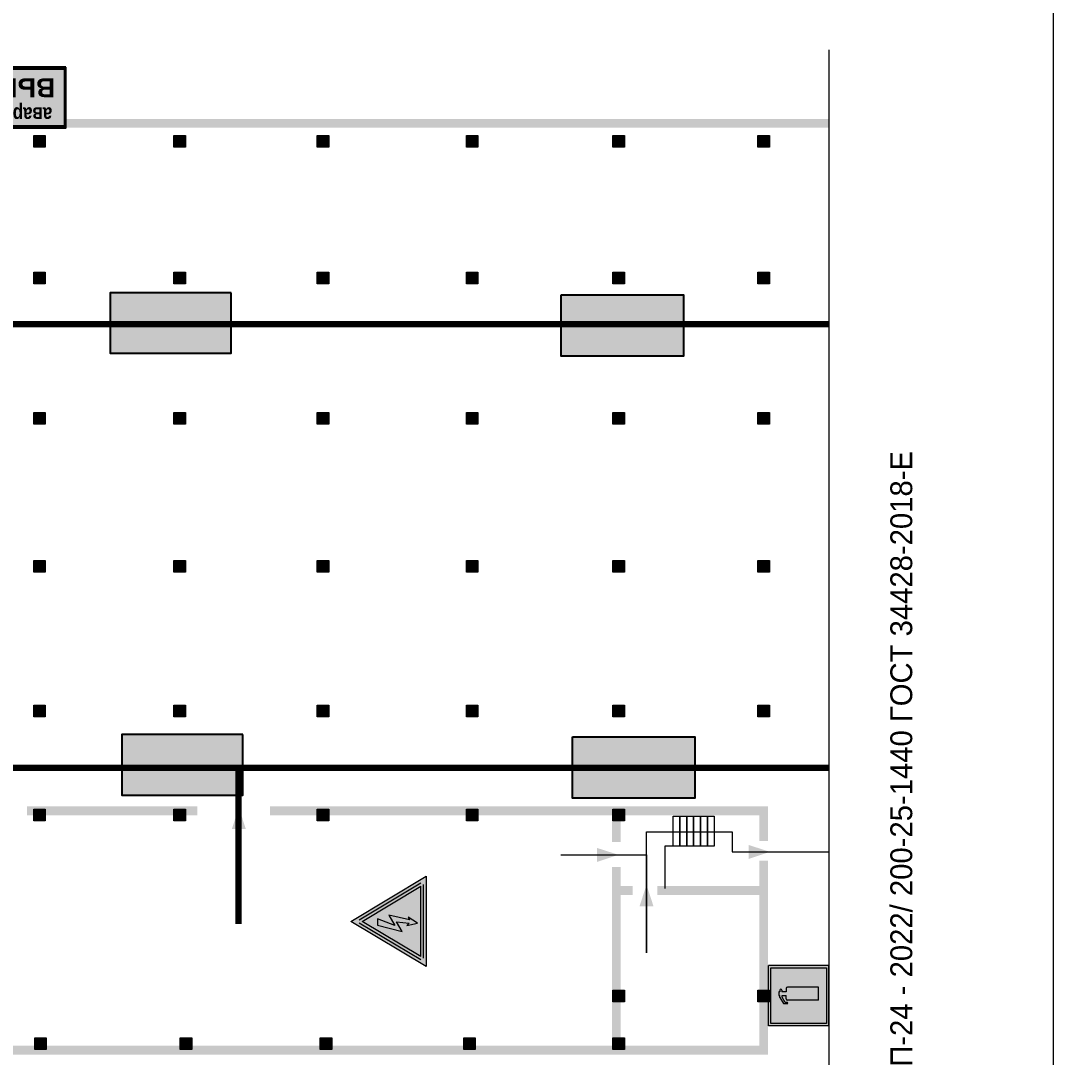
# Model space of a CAD drawing. Header units: millimetres. Extents: x 13810 to 67229, y 12374 to 21950.
# Drawn here: x 27744.4 to 27876.6, y 14650.1 to 14782.8 of the extents above; entities that cross this region are included whole.
import ezdxf

# ---------------------------------------------------------------- set-up
doc = ezdxf.new("R2010")
doc.units = ezdxf.units.MM
doc.layers.add('План_Штампы', color=7, linetype='Continuous')
doc.styles.add('обычный', font='arial.ttf')

# ---------------------------------------------------------------- blocks, each defined once
blk = doc.blocks.new('A$C41C009D9')
at = {"true_color": 0xffffff}
blk.add_hatch(color=7, dxfattribs=at).paths.add_polyline_path([(0, 8), (-16, 8), (-16, 0), (0, 0)])
h = blk.add_hatch(color=126)
h.dxf.hatch_style = 1
h.paths.add_polyline_path([(-15.8, 7.8), (-15.8, 0.2), (-0.2, 0.2), (-0.2, 7.8)])
at = {"color": 126}
for points in [[(-16, 0), (0, 0), (0, 8), (-16, 8)], [(-16, 0), (0, 0), (0, 8), (-16, 8)], [(-15.8, 7.8), (-0.2, 7.8), (-0.2, 0.2), (-15.8, 0.2)]]:
    blk.add_lwpolyline(points, close=True, dxfattribs=at)
at = {"color": 7, "true_color": 0xffffff, "insert": (-15.8, 7.3), "char_height": 2.5, "width": 15.5999, "attachment_point": 1, "style": 'обычный'}
blk.add_mtext('\\pi1.6133;{\\fArial|b1|i0|c204|p34;\\H0.8x;\\W0.8;аварийный\\H1.25x;\\W1;\\P\\pi1.2327;ВЫХОД}', dxfattribs=at)
blk = doc.blocks.new('A$C32E8229D')
at = {"true_color": 0xffffff}
blk.add_hatch(color=7, dxfattribs=at).paths.add_polyline_path([(0, 0), (0, -8), (16, -8), (16, 0)])
h = blk.add_hatch(color=126)
h.paths.add_polyline_path([(0.2, -0.2), (15.8, -0.2), (15.8, -7.8), (0.2, -7.8)])
h.paths.add_polyline_path([(13.49, -2.05), (12.08, -2.05), (11.37, -2.63, 0.162397), (11.29, -2.84), (11.29, -3.63), (10.35, -3.63), (10.35, -4.05), (11.68, -4.05), (11.68, -3.48), (12.26, -4.28), (11.29, -5.1), (11.29, -6.78), (11.85, -6.78), (11.85, -5.44), (12.8, -4.64), (12.8, -5.94), (14.46, -5.94), (14.46, -5.39), (13.45, -5.39), (13.45, -3.97), (12.46, -2.59), (13.15, -2.59), (13.69, -3.34), (14.18, -3)], flags=16)
h.paths.add_polyline_path([(10.74, -1.82, 1), (11.8, -1.82, 1)], flags=16)
h.paths.add_polyline_path([(9.39, -3.59), (5.99, -3.59), (6.56, -3.03), (5.91, -3.03), (5.1, -3.83), (5.91, -4.64), (6.56, -4.64), (5.99, -4.09), (9.39, -4.09)], flags=16)
h.paths.add_polyline_path([(4.29, -1.08), (1.72, -1.08), (1.72, -6.6), (4.29, -6.6)], flags=16)
at = {"color": 126}
blk.add_lwpolyline([(16, -8), (0, -8), (0, 0), (16, 0)], close=True, dxfattribs=at)
blk = doc.blocks.new('A$C3E6D3DDE')
at = {"lineweight": 5}
h = blk.add_hatch(color=40, dxfattribs=at)
h.paths.add_polyline_path([(24.1, 1.45), (16.46, -11.35), (31.74, -11.35)])
h.paths.add_polyline_path([(24.09, -0.46), (30.03, -10.41), (18.14, -10.41)], flags=16)
h.paths.add_polyline_path([(24.54, -3.08), (23.41, -6.02), (25.13, -5.01), (24.33, -8.5), (24.82, -8.27), (23.79, -9.86), (23.4, -8.04), (23.8, -8.43), (24.04, -6.29), (22.39, -7.25), (23.44, -3.08)], flags=0)
h = blk.add_hatch(color=256, dxfattribs=at)
h.paths.add_polyline_path([(24.37, 0.03, 0.567511), (23.82, 0.03), (17.59, -10.4, 0.582454), (17.86, -10.88), (30.32, -10.88, 0.582149), (30.6, -10.4)])
h.paths.add_polyline_path([(24.09, -0.46), (18.14, -10.41), (30.03, -10.41)], flags=16)
h.paths.add_polyline_path([(24.54, -3.08), (23.41, -6.02), (25.13, -5.01), (24.33, -8.5), (24.82, -8.27), (23.79, -9.86), (23.4, -8.04), (23.8, -8.43), (24.04, -6.29), (22.39, -7.25), (23.44, -3.08)], flags=0)
h = blk.add_hatch(color=40, dxfattribs=at)
h.paths.add_polyline_path([(24.09, -0.46), (18.14, -10.41), (30.03, -10.41)])
h.paths.add_polyline_path([(24.82, -8.27), (23.79, -9.86), (23.4, -8.04), (23.8, -8.43), (24.04, -6.29), (22.39, -7.25), (23.44, -3.08), (24.54, -3.08), (23.41, -6.02), (25.13, -5.01), (24.33, -8.5)], flags=16)
at = {"color": 40, "lineweight": 5}
for p, q in [((16.46, -11.35), (24.1, 1.45)), ((24.1, 1.45), (31.74, -11.35))]:
    blk.add_line(p, q, dxfattribs=at)
at = {"lineweight": 5}
for p, q in [((17.59, -10.4), (23.82, 0.03)), ((24.37, 0.03), (30.6, -10.4)), ((18.14, -10.41), (24.09, -0.46)), ((24.09, -0.46), (30.03, -10.41)), ((23.44, -3.08), (22.39, -7.25)), ((23.41, -6.02), (24.54, -3.08)), ((24.54, -3.08), (23.44, -3.08)), ((25.13, -5.01), (23.41, -6.02)), ((24.33, -8.5), (25.13, -5.01)), ((22.39, -7.25), (24.04, -6.29)), ((24.04, -6.29), (23.8, -8.43)), ((23.8, -8.43), (23.4, -8.04)), ((23.4, -8.04), (23.79, -9.86)), ((23.79, -9.86), (24.82, -8.27)), ((24.82, -8.27), (24.33, -8.5)), ((18.14, -10.41), (30.03, -10.41)), ((17.86, -10.88), (30.32, -10.88))]:
    blk.add_line(p, q, dxfattribs=at)
at = {"color": 50, "lineweight": 5}
blk.add_line((31.74, -11.35), (16.46, -11.35), dxfattribs=at)
blk = doc.blocks.new('A$C3AD82952')
at = {"true_color": 0xf5f5ff}
h = blk.add_hatch(color=7, dxfattribs=at)
h.dxf.hatch_style = 1
h.paths.add_polyline_path([(8.21, 8.73, 0.414214), (7.89, 9.05), (7.22, 9.05), (7.22, 9.92), (7.59, 9.92, 1), (7.57, 10.36), (7.22, 10.36), (7.22, 10.6), (6.43, 10.6), (6.43, 10.36), (6.01, 10.36), (4.74, 9.59), (4.74, 8.69), (4.98, 8.73), (4.98, 9.26), (6.12, 9.91), (6.43, 9.91), (6.43, 9.05), (5.76, 9.05, 0.414214), (5.44, 8.73), (5.44, 2.2), (8.21, 2.2)], flags=0)
h.paths.add_polyline_path([(12.8, 12.8), (0, 12.8), (0, 0), (12.8, 0)])
h.paths.add_polyline_path([(0.51, 12.29), (12.29, 12.29), (12.29, 0.51), (0.51, 0.51)], flags=16)
h.paths.add_polyline_path([(4.74, 9.59), (6.01, 10.36), (6.43, 10.36), (6.43, 10.6), (7.22, 10.6), (7.22, 10.36), (7.59, 10.36, -0.94586), (7.59, 9.92), (7.22, 9.92), (7.22, 9.05), (7.89, 9.05, -0.414214), (8.21, 8.73), (8.21, 2.2), (5.44, 2.2), (5.44, 8.73, -0.414214), (5.76, 9.05), (6.43, 9.05), (6.43, 9.91), (6.12, 9.91), (4.98, 9.26), (4.98, 8.73), (4.74, 8.69)], flags=0)
h = blk.add_hatch(color=242)
h.dxf.hatch_style = 1
h.paths.add_polyline_path([(12.29, 12.29), (0.51, 12.29), (0.51, 0.51), (12.29, 0.51)])
h.paths.add_polyline_path([(4.74, 8.69), (4.74, 9.59), (6.01, 10.36), (6.43, 10.36), (6.43, 10.6), (7.22, 10.6), (7.22, 10.36), (7.59, 10.36, -0.94586), (7.59, 9.92), (7.22, 9.92), (7.22, 9.05), (7.89, 9.05, -0.414214), (8.21, 8.73), (8.21, 2.2), (5.44, 2.2), (5.44, 8.73, -0.414214), (5.76, 9.05), (6.43, 9.05), (6.43, 9.91), (6.12, 9.91), (4.98, 9.26), (4.98, 8.73)], flags=16)
h = blk.add_hatch(color=7, dxfattribs=at)
h.dxf.hatch_style = 1
h.paths.add_polyline_path([(8.21, 8.73, 0.414214), (7.89, 9.05), (7.22, 9.05), (7.22, 9.92), (7.59, 9.92, 1), (7.57, 10.36), (7.22, 10.36), (7.22, 10.6), (6.43, 10.6), (6.43, 10.36), (6.01, 10.36), (4.74, 9.59), (4.74, 8.69), (4.98, 8.73), (4.98, 9.26), (6.12, 9.91), (6.43, 9.91), (6.43, 9.05), (5.76, 9.05, 0.414214), (5.44, 8.73), (5.44, 2.2), (8.21, 2.2)])
at = {"color": 242, "lineweight": 5}
for p, q in [((0, 0), (0, 12.8)), ((0, 12.8), (12.8, 12.8)), ((12.8, 0), (12.8, 12.8)), ((6.01, 10.36), (4.74, 9.59)), ((4.74, 9.59), (4.74, 8.69)), ((4.98, 9.26), (6.12, 9.91)), ((4.98, 8.73), (4.98, 9.26)), ((5.76, 9.05), (6.43, 9.05)), ((6.01, 10.36), (6.43, 10.36)), ((6.12, 9.91), (6.43, 9.91)), ((7.22, 10.6), (6.43, 10.6)), ((6.43, 10.6), (6.43, 10.36)), ((6.43, 9.91), (6.43, 9.05)), ((7.22, 10.36), (7.22, 10.6)), ((7.59, 10.36), (7.22, 10.36)), ((7.22, 9.05), (7.22, 9.92)), ((7.59, 9.92), (7.22, 9.92)), ((7.89, 9.05), (7.22, 9.05)), ((4.74, 8.69), (4.98, 8.73)), ((5.44, 2.2), (5.44, 8.73)), ((8.21, 2.2), (8.21, 8.73)), ((5.44, 2.2), (8.21, 2.2)), ((0, 0), (12.8, 0))]:
    blk.add_line(p, q, dxfattribs=at)
blk.add_lwpolyline([(0.51, 12.29), (12.29, 12.29), (12.29, 0.51), (0.51, 0.51)], close=True, dxfattribs=at)
for centre, radius, start, end in [((5.76, 8.73), 0.32, 90, 180), ((7.58, 10.14), 0.223, 273.1875, 86.8125), ((7.89, 8.73), 0.32, 0, 90)]:
    blk.add_arc(centre, radius, start, end, dxfattribs=at)

msp = doc.modelspace()

# ---------------------------------------------------------------- hatches: boundary and pattern name
at = {"lineweight": 0}
h = msp.add_hatch(color=256, dxfattribs=at)
h.dxf.hatch_style = 1
h.paths.add_polyline_path([(27746.03, 14768.09), (27746.03, 14766.6), (27747.51, 14766.6), (27747.51, 14768.09)])
h = msp.add_hatch(color=256, dxfattribs=at)
h.dxf.hatch_style = 1
h.paths.add_polyline_path([(27763.97, 14768.09), (27763.97, 14766.6), (27765.45, 14766.6), (27765.45, 14768.09)])
h = msp.add_hatch(color=256, dxfattribs=at)
h.dxf.hatch_style = 1
h.paths.add_polyline_path([(27782.34, 14768.09), (27782.34, 14766.6), (27783.82, 14766.6), (27783.82, 14768.09)])
h = msp.add_hatch(color=256, dxfattribs=at)
h.dxf.hatch_style = 1
h.paths.add_polyline_path([(27801.43, 14768.09), (27801.43, 14766.6), (27802.91, 14766.6), (27802.91, 14768.09)])
h = msp.add_hatch(color=256, dxfattribs=at)
h.dxf.hatch_style = 1
h.paths.add_polyline_path([(27820.18, 14768.09), (27820.18, 14766.6), (27821.66, 14766.6), (27821.66, 14768.09)])
h = msp.add_hatch(color=256, dxfattribs=at)
h.dxf.hatch_style = 1
h.paths.add_polyline_path([(27838.75, 14768.09), (27838.75, 14766.6), (27840.23, 14766.6), (27840.23, 14768.09)])
h = msp.add_hatch(color=256, dxfattribs=at)
h.dxf.hatch_style = 1
h.paths.add_polyline_path([(27746.03, 14750.61), (27746.03, 14749.12), (27747.51, 14749.12), (27747.51, 14750.61)])
h = msp.add_hatch(color=256, dxfattribs=at)
h.dxf.hatch_style = 1
h.paths.add_polyline_path([(27763.97, 14750.61), (27763.97, 14749.12), (27765.45, 14749.12), (27765.45, 14750.61)])
h = msp.add_hatch(color=256, dxfattribs=at)
h.dxf.hatch_style = 1
h.paths.add_polyline_path([(27782.34, 14750.61), (27782.34, 14749.12), (27783.82, 14749.12), (27783.82, 14750.61)])
h = msp.add_hatch(color=256, dxfattribs=at)
h.dxf.hatch_style = 1
h.paths.add_polyline_path([(27801.43, 14750.61), (27801.43, 14749.12), (27802.91, 14749.12), (27802.91, 14750.61)])
h = msp.add_hatch(color=256, dxfattribs=at)
h.dxf.hatch_style = 1
h.paths.add_polyline_path([(27820.18, 14750.61), (27820.18, 14749.12), (27821.66, 14749.12), (27821.66, 14750.61)])
h = msp.add_hatch(color=256, dxfattribs=at)
h.dxf.hatch_style = 1
h.paths.add_polyline_path([(27838.75, 14750.61), (27838.75, 14749.12), (27840.23, 14749.12), (27840.23, 14750.61)])
h = msp.add_hatch(color=256, dxfattribs=at)
h.dxf.hatch_style = 1
h.paths.add_polyline_path([(27746.03, 14732.65), (27746.03, 14731.16), (27747.51, 14731.16), (27747.51, 14732.65)])
h = msp.add_hatch(color=256, dxfattribs=at)
h.dxf.hatch_style = 1
h.paths.add_polyline_path([(27763.97, 14732.65), (27763.97, 14731.16), (27765.45, 14731.16), (27765.45, 14732.65)])
h = msp.add_hatch(color=256, dxfattribs=at)
h.dxf.hatch_style = 1
h.paths.add_polyline_path([(27782.34, 14732.65), (27782.34, 14731.16), (27783.82, 14731.16), (27783.82, 14732.65)])
h = msp.add_hatch(color=256, dxfattribs=at)
h.dxf.hatch_style = 1
h.paths.add_polyline_path([(27801.43, 14732.65), (27801.43, 14731.16), (27802.91, 14731.16), (27802.91, 14732.65)])
h = msp.add_hatch(color=256, dxfattribs=at)
h.dxf.hatch_style = 1
h.paths.add_polyline_path([(27820.18, 14732.65), (27820.18, 14731.16), (27821.66, 14731.16), (27821.66, 14732.65)])
h = msp.add_hatch(color=256, dxfattribs=at)
h.dxf.hatch_style = 1
h.paths.add_polyline_path([(27838.75, 14732.65), (27838.75, 14731.16), (27840.23, 14731.16), (27840.23, 14732.65)])
h = msp.add_hatch(color=256, dxfattribs=at)
h.dxf.hatch_style = 1
h.paths.add_polyline_path([(27746.03, 14713.69), (27746.03, 14712.2), (27747.51, 14712.2), (27747.51, 14713.69)])
h = msp.add_hatch(color=256, dxfattribs=at)
h.dxf.hatch_style = 1
h.paths.add_polyline_path([(27763.97, 14713.69), (27763.97, 14712.2), (27765.45, 14712.2), (27765.45, 14713.69)])
h = msp.add_hatch(color=256, dxfattribs=at)
h.dxf.hatch_style = 1
h.paths.add_polyline_path([(27782.34, 14713.69), (27782.34, 14712.2), (27783.82, 14712.2), (27783.82, 14713.69)])
h = msp.add_hatch(color=256, dxfattribs=at)
h.dxf.hatch_style = 1
h.paths.add_polyline_path([(27801.43, 14713.69), (27801.43, 14712.2), (27802.91, 14712.2), (27802.91, 14713.69)])
h = msp.add_hatch(color=256, dxfattribs=at)
h.dxf.hatch_style = 1
h.paths.add_polyline_path([(27820.18, 14713.69), (27820.18, 14712.2), (27821.66, 14712.2), (27821.66, 14713.69)])
h = msp.add_hatch(color=256, dxfattribs=at)
h.dxf.hatch_style = 1
h.paths.add_polyline_path([(27838.75, 14713.69), (27838.75, 14712.2), (27840.23, 14712.2), (27840.23, 14713.69)])
h = msp.add_hatch(color=256, dxfattribs=at)
h.dxf.hatch_style = 1
h.paths.add_polyline_path([(27746.03, 14695.15), (27746.03, 14693.66), (27747.51, 14693.66), (27747.51, 14695.15)])
h = msp.add_hatch(color=256, dxfattribs=at)
h.dxf.hatch_style = 1
h.paths.add_polyline_path([(27763.97, 14695.15), (27763.97, 14693.66), (27765.45, 14693.66), (27765.45, 14695.15)])
h = msp.add_hatch(color=256, dxfattribs=at)
h.dxf.hatch_style = 1
h.paths.add_polyline_path([(27782.34, 14695.15), (27782.34, 14693.66), (27783.82, 14693.66), (27783.82, 14695.15)])
h = msp.add_hatch(color=256, dxfattribs=at)
h.dxf.hatch_style = 1
h.paths.add_polyline_path([(27801.43, 14695.15), (27801.43, 14693.66), (27802.91, 14693.66), (27802.91, 14695.15)])
h = msp.add_hatch(color=256, dxfattribs=at)
h.dxf.hatch_style = 1
h.paths.add_polyline_path([(27820.18, 14695.15), (27820.18, 14693.66), (27821.66, 14693.66), (27821.66, 14695.15)])
h = msp.add_hatch(color=256, dxfattribs=at)
h.dxf.hatch_style = 1
h.paths.add_polyline_path([(27838.75, 14695.15), (27838.75, 14693.66), (27840.23, 14693.66), (27840.23, 14695.15)])
h = msp.add_hatch(color=256, dxfattribs=at)
h.dxf.hatch_style = 1
h.paths.add_polyline_path([(27746.03, 14681.85), (27746.03, 14680.36), (27747.51, 14680.36), (27747.51, 14681.85)])
h = msp.add_hatch(color=256, dxfattribs=at)
h.dxf.hatch_style = 1
h.paths.add_polyline_path([(27763.97, 14681.85), (27763.97, 14680.36), (27765.45, 14680.36), (27765.45, 14681.85)])
h = msp.add_hatch(color=256, dxfattribs=at)
h.dxf.hatch_style = 1
h.paths.add_polyline_path([(27782.34, 14681.85), (27782.34, 14680.36), (27783.82, 14680.36), (27783.82, 14681.85)])
h = msp.add_hatch(color=256, dxfattribs=at)
h.dxf.hatch_style = 1
h.paths.add_polyline_path([(27801.43, 14681.85), (27801.43, 14680.36), (27802.91, 14680.36), (27802.91, 14681.85)])
h = msp.add_hatch(color=256, dxfattribs=at)
h.dxf.hatch_style = 1
h.paths.add_polyline_path([(27820.18, 14681.85), (27820.18, 14680.36), (27821.66, 14680.36), (27821.66, 14681.85)])
h = msp.add_hatch(color=256, dxfattribs=at)
h.dxf.hatch_style = 1
h.paths.add_polyline_path([(27820.18, 14658.69), (27820.18, 14657.2), (27821.66, 14657.2), (27821.66, 14658.69)])
h = msp.add_hatch(color=256, dxfattribs=at)
h.dxf.hatch_style = 1
h.paths.add_polyline_path([(27838.75, 14658.69), (27838.75, 14657.2), (27840.23, 14657.2), (27840.23, 14658.69)])
h = msp.add_hatch(color=256, dxfattribs=at)
h.dxf.hatch_style = 1
h.paths.add_polyline_path([(27746.16, 14652.58), (27746.16, 14651.09), (27747.64, 14651.09), (27747.64, 14652.58)])
h = msp.add_hatch(color=256, dxfattribs=at)
h.dxf.hatch_style = 1
h.paths.add_polyline_path([(27764.79, 14652.58), (27764.79, 14651.09), (27766.26, 14651.09), (27766.26, 14652.58)])
h = msp.add_hatch(color=256, dxfattribs=at)
h.dxf.hatch_style = 1
h.paths.add_polyline_path([(27782.72, 14652.58), (27782.72, 14651.09), (27784.2, 14651.09), (27784.2, 14652.58)])
h = msp.add_hatch(color=256, dxfattribs=at)
h.dxf.hatch_style = 1
h.paths.add_polyline_path([(27801.09, 14652.58), (27801.09, 14651.09), (27802.57, 14651.09), (27802.57, 14652.58)])
h = msp.add_hatch(color=256, dxfattribs=at)
h.dxf.hatch_style = 1
h.paths.add_polyline_path([(27820.18, 14652.58), (27820.18, 14651.09), (27821.66, 14651.09), (27821.66, 14652.58)])

# ---------------------------------------------------------------- linework, layer by layer
at = {"color": 126, "lineweight": 0, "true_color": 0x008754}
msp.add_lwpolyline([(27276.58, 14942.45), (27876.58, 14942.45), (27876.58, 14547.45), (27276.58, 14547.45)], close=True, dxfattribs=at)
at = {"lineweight": 0}
for points in [[(27847.88, 14552.42), (27847.88, 14779.05)], [(27833.17, 14677.12), (27826.86, 14677.12), (27826.86, 14671.72)]]:
    msp.add_lwpolyline(points, dxfattribs=at)
at = {"lineweight": 0, "const_width": 1.12}
for points in [[(27744.96, 14769.64), (27847.88, 14769.64)], [(27745.16, 14681.64), (27766.97, 14681.64)], [(27776.28, 14681.64), (27839.49, 14681.64), (27839.49, 14677.77)], [(27820.64, 14677.66), (27820.64, 14681.64)], [(27839.49, 14675.25), (27839.49, 14651.01), (27727.77, 14651.01), (27727.77, 14655.23)], [(27822.71, 14671.45), (27820.64, 14671.45), (27820.64, 14674.47)], [(27820.64, 14671.45), (27820.64, 14651.04)], [(27839.49, 14671.45), (27825.87, 14671.45)]]:
    msp.add_lwpolyline(points, dxfattribs=at)
at = {"lineweight": 0}
for points in [[(27747.51, 14766.6), (27746.03, 14766.6), (27746.03, 14768.09), (27747.51, 14768.09)], [(27765.45, 14766.6), (27763.97, 14766.6), (27763.97, 14768.09), (27765.45, 14768.09)], [(27783.82, 14766.6), (27782.34, 14766.6), (27782.34, 14768.09), (27783.82, 14768.09)], [(27802.91, 14766.6), (27801.43, 14766.6), (27801.43, 14768.09), (27802.91, 14768.09)], [(27821.66, 14766.6), (27820.18, 14766.6), (27820.18, 14768.09), (27821.66, 14768.09)], [(27840.23, 14766.6), (27838.75, 14766.6), (27838.75, 14768.09), (27840.23, 14768.09)], [(27747.51, 14749.12), (27746.03, 14749.12), (27746.03, 14750.61), (27747.51, 14750.61)], [(27765.45, 14749.12), (27763.97, 14749.12), (27763.97, 14750.61), (27765.45, 14750.61)], [(27783.82, 14749.12), (27782.34, 14749.12), (27782.34, 14750.61), (27783.82, 14750.61)], [(27802.91, 14749.12), (27801.43, 14749.12), (27801.43, 14750.61), (27802.91, 14750.61)], [(27821.66, 14749.12), (27820.18, 14749.12), (27820.18, 14750.61), (27821.66, 14750.61)], [(27840.23, 14749.12), (27838.75, 14749.12), (27838.75, 14750.61), (27840.23, 14750.61)], [(27747.51, 14731.16), (27746.03, 14731.16), (27746.03, 14732.65), (27747.51, 14732.65)], [(27765.45, 14731.16), (27763.97, 14731.16), (27763.97, 14732.65), (27765.45, 14732.65)], [(27783.82, 14731.16), (27782.34, 14731.16), (27782.34, 14732.65), (27783.82, 14732.65)], [(27802.91, 14731.16), (27801.43, 14731.16), (27801.43, 14732.65), (27802.91, 14732.65)], [(27821.66, 14731.16), (27820.18, 14731.16), (27820.18, 14732.65), (27821.66, 14732.65)], [(27840.23, 14731.16), (27838.75, 14731.16), (27838.75, 14732.65), (27840.23, 14732.65)], [(27747.51, 14712.2), (27746.03, 14712.2), (27746.03, 14713.69), (27747.51, 14713.69)], [(27765.45, 14712.2), (27763.97, 14712.2), (27763.97, 14713.69), (27765.45, 14713.69)], [(27783.82, 14712.2), (27782.34, 14712.2), (27782.34, 14713.69), (27783.82, 14713.69)], [(27802.91, 14712.2), (27801.43, 14712.2), (27801.43, 14713.69), (27802.91, 14713.69)], [(27821.66, 14712.2), (27820.18, 14712.2), (27820.18, 14713.69), (27821.66, 14713.69)], [(27840.23, 14712.2), (27838.75, 14712.2), (27838.75, 14713.69), (27840.23, 14713.69)], [(27747.51, 14693.66), (27746.03, 14693.66), (27746.03, 14695.15), (27747.51, 14695.15)], [(27765.45, 14693.66), (27763.97, 14693.66), (27763.97, 14695.15), (27765.45, 14695.15)], [(27783.82, 14693.66), (27782.34, 14693.66), (27782.34, 14695.15), (27783.82, 14695.15)], [(27802.91, 14693.66), (27801.43, 14693.66), (27801.43, 14695.15), (27802.91, 14695.15)], [(27821.66, 14693.66), (27820.18, 14693.66), (27820.18, 14695.15), (27821.66, 14695.15)], [(27840.23, 14693.66), (27838.75, 14693.66), (27838.75, 14695.15), (27840.23, 14695.15)], [(27747.51, 14680.36), (27746.03, 14680.36), (27746.03, 14681.85), (27747.51, 14681.85)], [(27765.45, 14680.36), (27763.97, 14680.36), (27763.97, 14681.85), (27765.45, 14681.85)], [(27783.82, 14680.36), (27782.34, 14680.36), (27782.34, 14681.85), (27783.82, 14681.85)], [(27802.91, 14680.36), (27801.43, 14680.36), (27801.43, 14681.85), (27802.91, 14681.85)], [(27821.66, 14680.36), (27820.18, 14680.36), (27820.18, 14681.85), (27821.66, 14681.85)], [(27828.77, 14677.12), (27827.89, 14677.12), (27827.89, 14680.98), (27828.77, 14680.98)], [(27829.65, 14677.12), (27828.77, 14677.12), (27828.77, 14680.98), (27829.65, 14680.98)], [(27830.53, 14677.12), (27829.65, 14677.12), (27829.65, 14680.98), (27830.53, 14680.98)], [(27831.41, 14677.12), (27830.53, 14677.12), (27830.53, 14680.98), (27831.41, 14680.98)], [(27832.29, 14677.12), (27831.41, 14677.12), (27831.41, 14680.98), (27832.29, 14680.98)], [(27833.17, 14677.12), (27832.29, 14677.12), (27832.29, 14680.98), (27833.17, 14680.98)], [(27821.66, 14657.2), (27820.18, 14657.2), (27820.18, 14658.69), (27821.66, 14658.69)], [(27840.23, 14657.2), (27838.75, 14657.2), (27838.75, 14658.69), (27840.23, 14658.69)], [(27747.64, 14651.09), (27746.16, 14651.09), (27746.16, 14652.58), (27747.64, 14652.58)], [(27766.26, 14651.09), (27764.79, 14651.09), (27764.79, 14652.58), (27766.26, 14652.58)], [(27784.2, 14651.09), (27782.72, 14651.09), (27782.72, 14652.58), (27784.2, 14652.58)], [(27802.57, 14651.09), (27801.09, 14651.09), (27801.09, 14652.58), (27802.57, 14652.58)], [(27821.66, 14651.09), (27820.18, 14651.09), (27820.18, 14652.58), (27821.66, 14652.58)]]:
    msp.add_lwpolyline(points, close=True, dxfattribs=at)
at = {"color": 126, "lineweight": 100, "true_color": 0x008754}
for points in [[(27847.88, 14743.93), (27513.01, 14743.93), (27513.01, 14766.11)], [(27847.88, 14687.15), (27513.01, 14687.15)], [(27772.27, 14687.15), (27772.27, 14667.16)]]:
    msp.add_lwpolyline(points, dxfattribs=at)
at = {"color": 126, "lineweight": 0, "true_color": 0x008754}
msp.add_lwpolyline([(27813.51, 14675.99), (27824.5, 14675.99), (27824.5, 14663.46), (27824.5, 14678.94), (27835.48, 14678.94), (27835.48, 14676.4), (27847.88, 14676.4)], dxfattribs=at)
at = {"layer": 'План_Штампы', "color": 126, "true_color": 0x008754}
for points in [[(27773.19, 14679.33), (27771.41, 14679.33), (27772.29, 14682.07)], [(27818.17, 14675.11), (27818.17, 14676.89), (27820.91, 14676.01)], [(27837.57, 14675.48), (27837.58, 14677.27), (27840.31, 14676.39)], [(27825.39, 14669.43), (27823.61, 14669.44), (27824.49, 14672.17)]]:
    msp.add_solid(points, dxfattribs=at)

# ---------------------------------------------------------------- block references
for name, p, xscale, yscale, zscale, rotation in [('A$C41C009D9', (27734.67, 14776.83), 0.9680000000000002, 0.9680000000000002, 0.9680000000000002, 180), ('A$C3E6D3DDE', (27787.72, 14649.27), 0.7562500000000001, 0.7562500000000001, 0.7562500000000001, 90), ('A$C3AD82952', (27847.84, 14654.11), 0.6050000000000001, 0.6050000000000001, 0.6050000000000001, 90)]:
    msp.add_blockref(name, p, dxfattribs=dict(xscale=xscale, yscale=yscale, zscale=zscale, rotation=rotation))
for p, xscale, yscale, zscale, rotation in [((27755.82, 14740.22), -0.9680000000000002, 0.9680000000000002, 0.9680000000000002, 180), ((27829.23, 14739.85), 0.980110539289729, 0.980110539289729, 0.980110539289729, 179.9978653237144), ((27757.3, 14683.66), -0.9680000000000002, 0.9680000000000002, 0.9680000000000002, 180), ((27830.7, 14683.28), 0.980110539289729, 0.980110539289729, 0.980110539289729, 179.9978653237144)]:
    msp.add_blockref('A$C32E8229D', p, dxfattribs=dict(at, xscale=xscale, yscale=yscale, zscale=zscale, rotation=rotation))

# ---------------------------------------------------------------- texts
at = {"lineweight": 0, "insert": (27857.52, 14653.67), "char_height": 2.8, "width": 191.3484, "attachment_point": 5, "rotation": 90, "style": 'обычный'}
msp.add_mtext('\\pi-8.4,l8.4,t8.4;{\\fProxima Nova Rg|b0|i0|c204|p2;ИЗГОТОВИТЕЛЬ: ИП АНДРЕЕВ А. А.\\fProxima Nova Rg|b0|i0|c0|p2; \\fProxima Nova Rg|b0|i0|c204|p2;ФП-24 - 2022/ 200-25-1440 ГОСТ 34428-2018-Е\\H1.2266x; }', dxfattribs=at)

doc.saveas('drawing.dxf')
